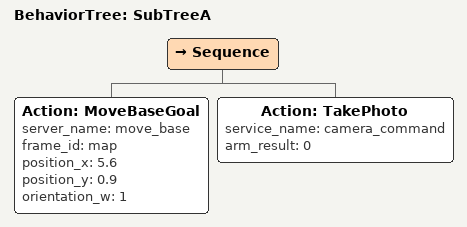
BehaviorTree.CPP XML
<root main_tree_to_execute="SubTreeA">
    <BehaviorTree ID="SubTreeA">
        <Sequence>

            <Action ID = "MoveBaseGoal" server_name="move_base"
                        frame_id = "map"
                        position_x = "5.6"
                        position_y = "0.9"
                        orientation_w = "1"/>

            <Action ID ="TakePhoto" service_name = "camera_command"
                                  arm_result = "0" />
        </Sequence>
    </BehaviorTree>
</root>
